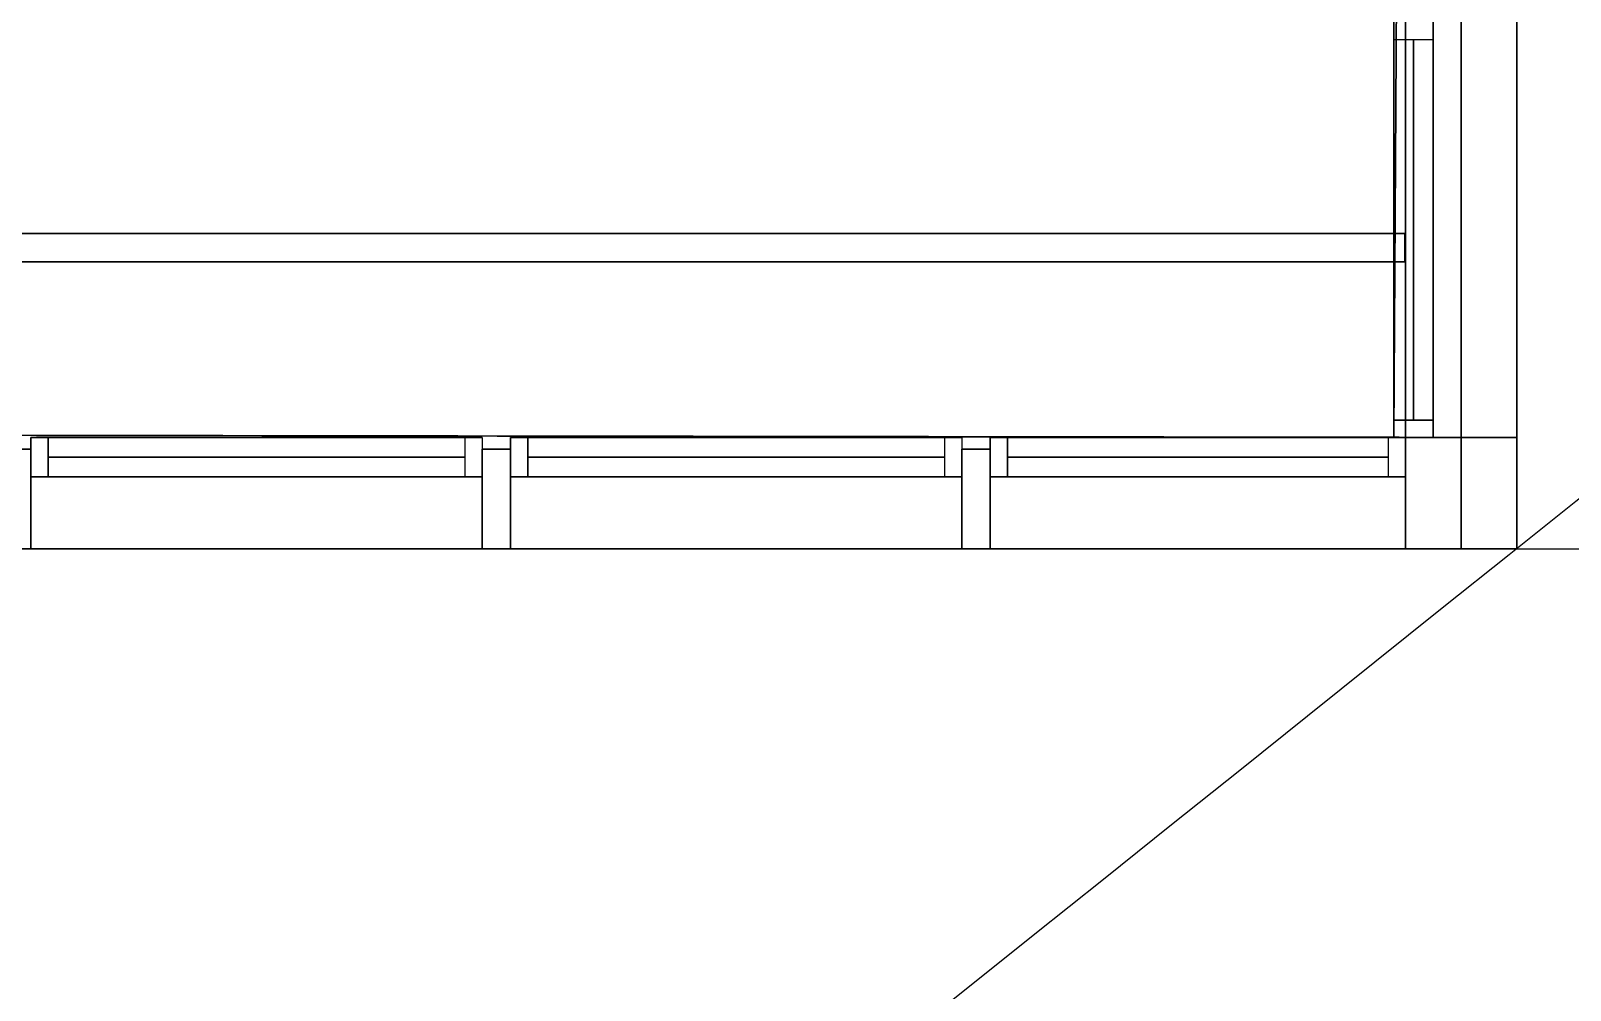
# Model space of a CAD drawing. Header units: millimetres. Extents: x 1429 to 3422, y 966 to 3043.
# Drawn here: x 2531.5 to 2884.5, y 1813.4 to 2033.4 of the extents above; entities that cross this region are included whole.
import ezdxf

# ---------------------------------------------------------------- set-up
doc = ezdxf.new("R2010")
doc.units = ezdxf.units.MM
doc.header["$MEASUREMENT"] = 0
for name, color, linetype in [('3D_BASE HORMIGON', 7, 'Continuous'), ('3D_CARPINTER_A', 7, 'Continuous'), ('3D_CUBIERTA', 7, 'Continuous'), ('3D_MURO', 1, 'Continuous'), ('3D_PILARES', 2, 'Continuous'), ('3D_PISO', 7, 'Continuous'), ('3D_VIDRIO', 131, 'Continuous'), ('3D_VIGAS', 5, 'Continuous')]:
    doc.layers.add(name, color=color, linetype=linetype)

msp = doc.modelspace()

# ---------------------------------------------------------------- linework, layer by layer
at = {"layer": '3D_BASE HORMIGON'}
for p, q in [((2597.29, 1914.63, 180), (2597.29, 1914.63)), ((2846.79, 1914.63, 180), (2846.79, 1914.63, 210)), ((2846.79, 1914.63, 180), (2872.29, 1914.63, 180)), ((2872.29, 1914.63, 210), (2846.79, 1914.63, 210)), ((2846.79, 1914.63, 195), (2872.29, 1914.63, 195)), ((2859.54, 1914.63, 210), (2859.54, 1914.63, 180)), ((2872.29, 1914.63, 180), (2872.29, 1914.63)), ((2872.29, 1914.63, 180), (2872.29, 1914.63, 210))]:
    msp.add_line(p, q, dxfattribs=at)
for points in [[(2872.29, 2602.63), (2872.29, 1914.63), (2322.29, 1914.63), (2322.29, 2161.13), (2296.79, 2161.13), (2296.79, 2162.63), (1984.29, 2162.63), (1984.29, 2382.63), (2184.29, 2382.63), (2184.29, 2602.63), (2872.29, 2602.63)], [(2872.29, 2602.63), (2872.29, 1914.63)], [(2872.29, 1914.63), (2872.29, 2602.63)], [(2872.29, 2602.63), (2872.29, 1914.63)], [(2846.79, 2577.13), (2846.79, 1914.63)], [(2872.29, 2577.13), (2872.29, 1914.63)], [(2872.29, 1914.63), (2322.29, 1914.63)], [(2322.29, 1914.63), (2872.29, 1914.63)], [(2872.29, 1914.63), (2322.29, 1914.63)]]:
    msp.add_lwpolyline(points, dxfattribs=at)
for points in [[(2846.79, 2577.13, 180), (2846.79, 2245.88, 180), (2846.79, 1914.63, 180)], [(2846.79, 1914.63, 210), (2846.79, 2245.88, 210), (2846.79, 2577.13, 210)], [(2859.54, 2577.13, 210), (2859.54, 2245.88, 210), (2859.54, 1914.63, 210)], [(2859.54, 1914.63, 180), (2859.54, 2245.88, 180), (2859.54, 2577.13, 180)], [(2872.29, 1914.63, 210), (2872.29, 2245.88, 210), (2872.29, 2577.13, 210)], [(2872.29, 2577.13, 180), (2872.29, 2245.88, 180), (2872.29, 1914.63, 180)]]:
    msp.add_open_spline(points, degree=2, dxfattribs=at)
at = {"layer": '3D_CARPINTER_A'}
for p, q in [((2531.54, 1931.13, 450), (2531.54, 1940.13, 450)), ((2531.54, 1940.13, 210), (2531.54, 1931.13, 210)), ((2535.54, 1931.13, 446), (2535.54, 1940.13, 446)), ((2535.54, 1940.13, 214), (2535.54, 1931.13, 214)), ((2631.04, 1940.13, 214), (2631.04, 1931.13, 214)), ((2631.04, 1940.13, 446), (2631.04, 1931.13, 446)), ((2635.04, 1940.13, 450), (2635.04, 1931.13, 450)), ((2635.04, 1940.13, 210), (2635.04, 1931.13, 210)), ((2641.54, 1931.13, 450), (2641.54, 1940.13, 450)), ((2641.54, 1940.13, 210), (2641.54, 1931.13, 210)), ((2645.54, 1931.13, 446), (2645.54, 1940.13, 446)), ((2645.54, 1940.13, 214), (2645.54, 1931.13, 214)), ((2741.04, 1940.13, 214), (2741.04, 1931.13, 214)), ((2741.04, 1940.13, 446), (2741.04, 1931.13, 446)), ((2745.04, 1940.13, 450), (2745.04, 1931.13, 450)), ((2745.04, 1940.13, 210), (2745.04, 1931.13, 210))]:
    msp.add_line(p, q, dxfattribs=at)
msp.add_polyline3d([(1457.29, 1914.63, 432.63), (1457.29, 1722.63, 432.63), (1657.29, 1722.63, 465.35), (1657.29, 1716.63, 465.35), (1689.23, 1716.63, 470.58), (1689.79, 1500.13, 470.67), (2294.09, 1500.13, 569.56), (2296.79, 1940.96, 570), (2844.09, 1940.13, 659.69), (2846.79, 2380.96, 660), (3394.09, 2380.13, 749.62), (3394.15, 3014.73, 749.57), (2759.79, 3017.13, 645.76), (2759.79, 2794.63, 645.76), (2562.29, 2794.63, 613.45), (2562.29, 2577.13, 613.45), (2209.79, 2577.13, 555.76), (2209.79, 2356.13, 555.76), (2010.79, 2356.13, 523.2), (2010.79, 2136.13, 523.2), (1657.29, 2136.13, 465.35), (1657.29, 1914.63, 465.35), (1457.29, 1914.63, 432.63)], dxfattribs=at)
for points, degree in [([(3422.29, 2354.63, 220), (3055.62, 2061.29, 160), (2053.57, 1259.65, -3.97), (1686.9, 966.32, -63.97)], 3), ([(2844.09, 2031.41, 543.9), (2847.09, 2031.41, 543.9), (2850.09, 2031.41, 543.9), (2853.09, 2031.41, 543.9)], 3), ([(2844.09, 2031.41, 657.13), (2847.09, 2031.41, 657.13), (2850.09, 2031.41, 657.13), (2853.09, 2031.41, 657.13)], 3), ([(2844.09, 2031.4, 543.9), (2844.09, 2031.4, 617.47), (2844.09, 2031.4, 583.57), (2844.09, 2031.4, 657.13)], 3), ([(2853.09, 2031.41, 657.13), (2853.09, 2031.41, 583.57), (2853.09, 2031.41, 617.47), (2853.09, 2031.41, 543.9)], 3), ([(2844.09, 1944.1, 657.13), (2844.09, 1944.1, 583.57), (2844.09, 1944.1, 617.47), (2844.09, 1944.1, 543.9)], 3), ([(2853.09, 1944.09, 657.13), (2850.09, 1944.09, 657.13), (2847.09, 1944.09, 657.13), (2844.09, 1944.09, 657.13)], 3), ([(2844.09, 1944.09, 543.9), (2847.09, 1944.09, 543.9), (2850.09, 1944.09, 543.9), (2853.09, 1944.09, 543.9)], 3), ([(2853.09, 1944.09, 543.9), (2853.09, 1944.09, 617.47), (2853.09, 1944.09, 583.57), (2853.09, 1944.09, 657.13)], 3), ([(2531.54, 1940.13, 450), (2583.29, 1940.13, 450), (2635.04, 1940.13, 450)], 2), ([(2635.04, 1940.13, 210), (2583.29, 1940.13, 210), (2531.54, 1940.13, 210)], 2), ([(2531.54, 1940.13, 210), (2531.54, 1940.13, 330), (2531.54, 1940.13, 450)], 2), ([(2535.54, 1940.13, 446), (2535.54, 1940.13, 330), (2535.54, 1940.13, 214)], 2), ([(2535.54, 1940.13, 214), (2583.29, 1940.13, 214), (2631.04, 1940.13, 214)], 2), ([(2631.04, 1940.13, 446), (2583.29, 1940.13, 446), (2535.54, 1940.13, 446)], 2), ([(2631.04, 1940.13, 214), (2631.04, 1940.13, 330), (2631.04, 1940.13, 446)], 2), ([(2635.04, 1940.13, 450), (2635.04, 1940.13, 330), (2635.04, 1940.13, 210)], 2), ([(2641.54, 1940.13, 450), (2693.29, 1940.13, 450), (2745.04, 1940.13, 450)], 2), ([(2745.04, 1940.13, 210), (2693.29, 1940.13, 210), (2641.54, 1940.13, 210)], 2), ([(2641.54, 1940.13, 210), (2641.54, 1940.13, 330), (2641.54, 1940.13, 450)], 2), ([(2645.54, 1940.13, 446), (2645.54, 1940.13, 330), (2645.54, 1940.13, 214)], 2), ([(2645.54, 1940.13, 214), (2693.29, 1940.13, 214), (2741.04, 1940.13, 214)], 2), ([(2741.04, 1940.13, 446), (2693.29, 1940.13, 446), (2645.54, 1940.13, 446)], 2), ([(2741.04, 1940.13, 214), (2741.04, 1940.13, 330), (2741.04, 1940.13, 446)], 2), ([(2745.04, 1940.13, 450), (2745.04, 1940.13, 330), (2745.04, 1940.13, 210)], 2), ([(2751.54, 1931.13, 450), (2751.54, 1934.13, 450), (2751.54, 1937.13, 450), (2751.54, 1940.13, 450)], 3), ([(2751.54, 1940.13, 450), (2786.04, 1940.13, 450), (2812.29, 1940.13, 450), (2846.79, 1940.13, 450)], 3), ([(2846.79, 1940.13, 210), (2812.29, 1940.13, 210), (2786.04, 1940.13, 210), (2751.54, 1940.13, 210)], 3), ([(2751.54, 1940.13, 210), (2751.54, 1937.13, 210), (2751.54, 1934.13, 210), (2751.54, 1931.13, 210)], 3), ([(2751.54, 1940.13, 210), (2751.54, 1940.13, 290), (2751.54, 1940.13, 370), (2751.54, 1940.13, 450)], 3), ([(2755.5, 1931.13, 446), (2755.5, 1934.13, 446), (2755.5, 1937.13, 446), (2755.5, 1940.13, 446)], 3), ([(2755.5, 1940.13, 446), (2755.5, 1940.13, 368.67), (2755.5, 1940.13, 291.33), (2755.5, 1940.13, 214)], 3), ([(2755.5, 1940.13, 214), (2755.5, 1937.13, 214), (2755.5, 1934.13, 214), (2755.5, 1931.13, 214)], 3), ([(2755.5, 1940.13, 214), (2786.77, 1940.13, 214), (2811.55, 1940.13, 214), (2842.82, 1940.13, 214)], 3), ([(2842.82, 1940.13, 446), (2811.55, 1940.13, 446), (2786.77, 1940.13, 446), (2755.5, 1940.13, 446)], 3), ([(2842.82, 1940.13, 214), (2842.82, 1937.13, 214), (2842.82, 1934.13, 214), (2842.82, 1931.13, 214)], 3), ([(2842.82, 1940.13, 214), (2842.82, 1940.13, 291.33), (2842.82, 1940.13, 368.67), (2842.82, 1940.13, 446)], 3), ([(2842.82, 1940.13, 446), (2842.82, 1937.13, 446), (2842.82, 1934.13, 446), (2842.82, 1931.13, 446)], 3), ([(2853.09, 1940.13, 661.03), (2850.09, 1940.13, 661.03), (2847.09, 1940.13, 661.03), (2844.09, 1940.13, 661.03)], 3), ([(2844.09, 1940.13, 540), (2847.09, 1940.13, 540), (2850.09, 1940.13, 540), (2853.09, 1940.13, 540)], 3), ([(2844.09, 1940.13, 540), (2844.09, 1940.13, 620), (2844.09, 1940.13, 581.03), (2844.09, 1940.13, 661.03)], 3), ([(2846.79, 1940.13, 450), (2846.79, 1937.13, 450), (2846.79, 1934.13, 450), (2846.79, 1931.13, 450)], 3), ([(2846.79, 1940.13, 450), (2846.79, 1940.13, 370), (2846.79, 1940.13, 290), (2846.79, 1940.13, 210)], 3), ([(2846.79, 1940.13, 210), (2846.79, 1937.13, 210), (2846.79, 1934.13, 210), (2846.79, 1931.13, 210)], 3), ([(2853.09, 1940.13, 540), (2853.09, 1940.13, 620), (2853.09, 1940.13, 581.03), (2853.09, 1940.13, 661.03)], 3), ([(2531.54, 1931.13, 450), (2583.29, 1931.13, 450), (2635.04, 1931.13, 450)], 2), ([(2531.54, 1931.13, 210), (2531.54, 1931.13, 330), (2531.54, 1931.13, 450)], 2), ([(2635.04, 1931.13, 210), (2583.29, 1931.13, 210), (2531.54, 1931.13, 210)], 2), ([(2535.54, 1931.13, 446), (2583.29, 1931.13, 446), (2631.04, 1931.13, 446)], 2), ([(2535.54, 1931.13, 214), (2535.54, 1931.13, 330), (2535.54, 1931.13, 446)], 2), ([(2631.04, 1931.13, 214), (2583.29, 1931.13, 214), (2535.54, 1931.13, 214)], 2), ([(2631.04, 1931.13, 446), (2631.04, 1931.13, 330), (2631.04, 1931.13, 214)], 2), ([(2635.04, 1931.13, 450), (2635.04, 1931.13, 330), (2635.04, 1931.13, 210)], 2), ([(2641.54, 1931.13, 450), (2693.29, 1931.13, 450), (2745.04, 1931.13, 450)], 2), ([(2641.54, 1931.13, 210), (2641.54, 1931.13, 330), (2641.54, 1931.13, 450)], 2), ([(2745.04, 1931.13, 210), (2693.29, 1931.13, 210), (2641.54, 1931.13, 210)], 2), ([(2645.54, 1931.13, 446), (2693.29, 1931.13, 446), (2741.04, 1931.13, 446)], 2), ([(2645.54, 1931.13, 214), (2645.54, 1931.13, 330), (2645.54, 1931.13, 446)], 2), ([(2741.04, 1931.13, 214), (2693.29, 1931.13, 214), (2645.54, 1931.13, 214)], 2), ([(2741.04, 1931.13, 446), (2741.04, 1931.13, 330), (2741.04, 1931.13, 214)], 2), ([(2745.04, 1931.13, 450), (2745.04, 1931.13, 330), (2745.04, 1931.13, 210)], 2), ([(2751.54, 1931.13, 450), (2786.04, 1931.13, 450), (2812.29, 1931.13, 450), (2846.79, 1931.13, 450)], 3), ([(2751.54, 1931.13, 210), (2751.54, 1931.13, 290), (2751.54, 1931.13, 370), (2751.54, 1931.13, 450)], 3), ([(2846.79, 1931.13, 210), (2812.29, 1931.13, 210), (2786.04, 1931.13, 210), (2751.54, 1931.13, 210)], 3), ([(2755.5, 1931.13, 446), (2786.77, 1931.13, 446), (2811.55, 1931.13, 446), (2842.82, 1931.13, 446)], 3), ([(2755.5, 1931.13, 214), (2755.5, 1931.13, 291.33), (2755.5, 1931.13, 368.67), (2755.5, 1931.13, 446)], 3), ([(2842.82, 1931.13, 214), (2811.55, 1931.13, 214), (2786.77, 1931.13, 214), (2755.5, 1931.13, 214)], 3), ([(2842.82, 1931.13, 446), (2842.82, 1931.13, 368.67), (2842.82, 1931.13, 291.33), (2842.82, 1931.13, 214)], 3), ([(2846.79, 1931.13, 450), (2846.79, 1931.13, 370), (2846.79, 1931.13, 290), (2846.79, 1931.13, 210)], 3)]:
    msp.add_open_spline(points, degree=degree, dxfattribs=at)
for points, knots in [([(2844.09, 1940.13, 661.03), (2844.09, 1948.76, 661.03), (2844.09, 1961, 661.03), (2844.09, 1976.42, 661.03), (2844.09, 1987.75, 661.03), (2844.09, 1999.08, 661.03), (2844.09, 2014.5, 661.03), (2844.09, 2026.74, 661.03), (2844.09, 2035.38, 661.03)], [0, 0, 0, 0, 25.875, 38.8125, 51.75, 64.6875, 77.625, 103.5, 103.5, 103.5, 103.5]), ([(2844.09, 2035.38, 540), (2844.09, 2026.74, 540), (2844.09, 2014.5, 540), (2844.09, 1999.08, 540), (2844.09, 1987.75, 540), (2844.09, 1976.42, 540), (2844.09, 1961, 540), (2844.09, 1948.76, 540), (2844.09, 1940.13, 540)], [343.5, 343.5, 343.5, 343.5, 369.375, 382.3125, 395.25, 408.1875, 421.125, 447, 447, 447, 447]), ([(2853.09, 1940.13, 661.03), (2853.09, 1948.76, 661.03), (2853.09, 1961, 661.03), (2853.09, 1976.42, 661.03), (2853.09, 1987.75, 661.03), (2853.09, 1999.08, 661.03), (2853.09, 2014.5, 661.03), (2853.09, 2026.74, 661.03), (2853.09, 2035.38, 661.03)], [0, 0, 0, 0, 25.875, 38.8125, 51.75, 64.6875, 77.625, 103.5, 103.5, 103.5, 103.5]), ([(2853.09, 2035.38, 540), (2853.09, 2026.74, 540), (2853.09, 2014.5, 540), (2853.09, 1999.08, 540), (2853.09, 1987.75, 540), (2853.09, 1976.42, 540), (2853.09, 1961, 540), (2853.09, 1948.76, 540), (2853.09, 1940.13, 540)], [343.5, 343.5, 343.5, 343.5, 369.375, 382.3125, 395.25, 408.1875, 421.125, 447, 447, 447, 447]), ([(2844.09, 1944.1, 543.9), (2844.09, 1951.28, 543.9), (2844.09, 1962.2, 543.9), (2844.09, 1976.42, 543.9), (2844.09, 1987.75, 543.9), (2844.09, 1999.08, 543.9), (2844.09, 2013.31, 543.9), (2844.09, 2024.22, 543.9), (2844.09, 2031.4, 543.9)], [-423, -423, -423, -423, -401.125, -388.1875, -375.25, -362.3125, -349.375, -327.5, -327.5, -327.5, -327.5]), ([(2844.09, 2031.4, 657.13), (2844.09, 2024.22, 657.13), (2844.09, 2013.31, 657.13), (2844.09, 1999.08, 657.13), (2844.09, 1987.75, 657.13), (2844.09, 1976.42, 657.13), (2844.09, 1962.2, 657.13), (2844.09, 1951.28, 657.13), (2844.09, 1944.1, 657.13)], [-95.5, -95.5, -95.5, -95.5, -73.625, -60.6875, -47.75, -34.8125, -21.875, 0, 0, 0, 0]), ([(2853.09, 1944.09, 657.13), (2853.09, 1951.94, 657.13), (2853.09, 1963.11, 657.13), (2853.09, 1977.29, 657.13), (2853.09, 1987.75, 657.13), (2853.09, 1998.21, 657.13), (2853.09, 2012.39, 657.13), (2853.09, 2023.56, 657.13), (2853.09, 2031.41, 657.13)], [0, 0, 0, 0, 23.875, 35.8125, 47.75, 59.6875, 71.625, 95.5, 95.5, 95.5, 95.5]), ([(2853.09, 2031.41, 543.9), (2853.09, 2023.56, 543.9), (2853.09, 2012.39, 543.9), (2853.09, 1998.21, 543.9), (2853.09, 1987.75, 543.9), (2853.09, 1977.29, 543.9), (2853.09, 1963.11, 543.9), (2853.09, 1951.94, 543.9), (2853.09, 1944.09, 543.9)], [327.5, 327.5, 327.5, 327.5, 351.375, 363.3125, 375.25, 387.1875, 399.125, 423, 423, 423, 423])]:
    msp.add_open_spline(points, degree=3, knots=knots, dxfattribs=at)
at = {"layer": '3D_CUBIERTA'}
for p, q in [((2844.09, 1940.13, 659.69), (2844.09, 1940.13, 662.69)), ((2872.29, 1914.63, 667.17), (2872.29, 1914.63, 672.17))]:
    msp.add_line(p, q, dxfattribs=at)
at = {"layer": '3D_CUBIERTA', "extrusion": (-4.29966e-06, -0.000702019, 1)}
for points in [[(2844.09, 1940.59), (2846.79, 2381.43)], [(2846.79, 2381.43), (2844.09, 1940.59)]]:
    msp.add_lwpolyline(points, dxfattribs=at)
at = {"layer": '3D_CUBIERTA', "extrusion": (0.00149, 0.999999, 0.000244172)}
for points in [[(-2293.89, 569.53), (-2841.19, 659.22)], [(-2841.19, 662.22), (-2293.89, 572.53)]]:
    msp.add_lwpolyline(points, dxfattribs=at)
at = {"layer": '3D_CUBIERTA'}
for points in [[(2872.29, 1914.63, 667.17), (2872.29, 2134.63, 667.17), (2872.29, 2354.63, 667.17)], [(2872.29, 2354.63, 672.17), (2872.29, 2134.63, 672.17), (2872.29, 1914.63, 672.17)], [(2322.29, 1914.63, 577.17), (2597.29, 1914.63, 622.17), (2872.29, 1914.63, 667.17)], [(2872.29, 1914.63, 672.17), (2597.29, 1914.63, 627.17), (2322.29, 1914.63, 582.17)]]:
    msp.add_open_spline(points, degree=2, dxfattribs=at)
at = {"layer": '3D_MURO'}
for p, q in [((2872.29, 1940.13, 450), (2846.79, 1940.13, 450)), ((2872.29, 1940.13, 540), (2846.79, 1940.13, 540)), ((2872.29, 1940.13, 450), (2872.29, 1940.13, 664.17)), ((2872.29, 1914.63, 450), (2846.79, 1914.63, 450)), ((2872.29, 1914.63, 450), (2872.29, 1914.63, 664.17))]:
    msp.add_line(p, q, dxfattribs=at)
at = {"layer": '3D_MURO', "extrusion": (-0.161489, 0, 0.986875)}
msp.add_lwpolyline([(-1942.63, 1479.65), (-1694.63, 1479.65), (-1694.63, 1710.68), (-1474.63, 1710.68), (-1474.63, 2384.53), (-1914.63, 2384.53), (-1914.63, 2941.84), (-2354.63, 2941.84), (-2354.63, 3499.16), (-3042.63, 3499.16), (-3042.63, 2802.01), (-2822.63, 2802.01), (-2822.63, 2599.35), (-2602.63, 2599.35), (-2602.63, 2244.69), (-2382.63, 2244.69), (-2382.63, 2042.03), (-2162.63, 2042.03), (-2162.63, 1682.31), (-1942.63, 1682.31), (-1942.63, 1479.65)], dxfattribs=at)
at = {"layer": '3D_MURO'}
for points, degree in [([(2846.79, 1914.63, 210), (2846.79, 2135.13, 210), (2846.79, 2355.63, 210), (2846.79, 2576.13, 210)], 3), ([(2872.29, 1914.63, 210), (2872.29, 2135.13, 210), (2872.29, 2355.63, 210), (2872.29, 2576.13, 210)], 3), ([(2846.79, 2380.96, 540), (2846.79, 2160.54, 540), (2846.79, 1940.13, 540)], 2), ([(2872.29, 1940.13, 540), (2872.29, 2160.54, 540), (2872.29, 2380.96, 540)], 2), ([(2872.29, 1940.13, 664.17), (2680.45, 1940.4, 632.78), (2488.62, 1940.68, 601.39), (2296.79, 1940.96, 570)], 3), ([(2296.79, 1940.96, 450), (2584.54, 1940.54, 450), (2872.29, 1940.13, 450)], 2), ([(2846.79, 1940.13, 450), (2846.79, 1927.38, 450), (2846.79, 1914.63, 450)], 2), ([(2846.79, 1940.13, 540), (2846.79, 1940.13, 495), (2846.79, 1940.13, 450)], 2), ([(2872.29, 1914.63, 664.17), (2872.29, 1923.13, 664.17), (2872.29, 1931.63, 664.17), (2872.29, 1940.13, 664.17)], 3), ([(2872.29, 1940.13, 450), (2872.29, 1927.38, 450), (2872.29, 1914.63, 450)], 2), ([(2872.29, 1940.13, 450), (2872.29, 1940.13, 495), (2872.29, 1940.13, 540)], 2), ([(2872.29, 1914.63, 450), (2872.29, 1927.38, 450), (2872.29, 1940.13, 450)], 2), ([(2296.79, 1914.63, 570), (2488.62, 1914.63, 601.39), (2680.45, 1914.63, 632.78), (2872.29, 1914.63, 664.17)], 3), ([(2872.29, 1914.63, 450), (2584.54, 1914.63, 450), (2296.79, 1914.63, 450)], 2), ([(2846.79, 1914.63, 450), (2846.79, 1914.63, 330), (2846.79, 1914.63, 210)], 2), ([(2872.29, 1914.63, 210), (2863.79, 1914.63, 210), (2855.29, 1914.63, 210), (2846.79, 1914.63, 210)], 3), ([(2872.29, 1914.63, 210), (2872.29, 1914.63, 330), (2872.29, 1914.63, 450)], 2)]:
    msp.add_open_spline(points, degree=degree, dxfattribs=at)
at = {"layer": '3D_PILARES'}
for p, q in [((2531.54, 1937.43, 210), (2531.54, 1937.43, 450)), ((2635.04, 1937.43, 210), (2635.04, 1937.43, 450)), ((2641.54, 1937.43, 210), (2641.54, 1937.43, 450)), ((2745.04, 1937.43, 210), (2745.04, 1937.43, 450)), ((2751.54, 1937.43, 210), (2751.54, 1937.43, 450)), ((2531.54, 1914.63, 210), (2531.54, 1914.63, 450)), ((2635.04, 1914.63, 210), (2635.04, 1914.63, 450)), ((2641.54, 1914.63, 210), (2641.54, 1914.63, 450)), ((2745.04, 1914.63, 210), (2745.04, 1914.63, 450)), ((2751.54, 1914.63, 210), (2751.54, 1914.63, 450))]:
    msp.add_line(p, q, dxfattribs=at)
for points in [[(2525.04, 1937.43), (2531.54, 1937.43)], [(2531.54, 1937.43), (2525.04, 1937.43)], [(2531.54, 1937.43), (2531.54, 1914.63)], [(2531.54, 1914.63), (2531.54, 1937.43)], [(2635.04, 1914.63), (2635.04, 1937.43)], [(2635.04, 1937.43), (2641.54, 1937.43)], [(2635.04, 1937.43), (2635.04, 1914.63)], [(2641.54, 1937.43), (2635.04, 1937.43)], [(2641.54, 1937.43), (2641.54, 1914.63)], [(2641.54, 1914.63), (2641.54, 1937.43)], [(2745.04, 1914.63), (2745.04, 1937.43)], [(2745.04, 1937.43), (2751.54, 1937.43)], [(2745.04, 1937.43), (2745.04, 1914.63)], [(2751.54, 1937.43), (2745.04, 1937.43)], [(2751.54, 1937.43), (2751.54, 1914.63)], [(2751.54, 1914.63), (2751.54, 1937.43)], [(2525.04, 1914.63), (2531.54, 1914.63)], [(2531.54, 1914.63), (2525.04, 1914.63)], [(2635.04, 1914.63), (2641.54, 1914.63)], [(2641.54, 1914.63), (2635.04, 1914.63)], [(2745.04, 1914.63), (2751.54, 1914.63)], [(2751.54, 1914.63), (2745.04, 1914.63)]]:
    msp.add_lwpolyline(points, dxfattribs=at)
at = {"layer": '3D_PISO'}
msp.add_line((2846.79, 1914.63, 180), (2846.79, 1914.63, 210), dxfattribs=at)
msp.add_lwpolyline([(2209.79, 2577.13), (2846.79, 2577.13), (2846.79, 1914.63), (2322.29, 1914.63), (2322.29, 1940.13), (2296.79, 1940.13), (2296.79, 2136.13), (2209.79, 2136.13), (2209.79, 2161.13), (2010.79, 2161.13), (2010.79, 2356.13), (2209.79, 2356.13), (2209.79, 2577.13)], dxfattribs=at)
for points in [[(2846.79, 2577.13, 180), (2846.79, 2245.88, 180), (2846.79, 1914.63, 180)], [(2846.79, 1914.63, 210), (2846.79, 2245.88, 210), (2846.79, 2577.13, 210)], [(2846.79, 1914.63, 180), (2584.54, 1914.63, 180), (2322.29, 1914.63, 180)], [(2322.29, 1914.63, 210), (2584.54, 1914.63, 210), (2846.79, 1914.63, 210)]]:
    msp.add_open_spline(points, degree=2, dxfattribs=at)
at = {"layer": '3D_VIDRIO', "extrusion": (-1, -1.32738e-09, 1.26948e-14)}
msp.add_open_spline([(2848.59, 2031.4, 543.9), (2848.59, 2031.4, 617.47), (2848.59, 2031.41, 583.57), (2848.59, 2031.41, 657.13)], degree=3, dxfattribs=at)
at = {"layer": '3D_VIDRIO'}
for points, degree in [([(2848.59, 2031.41, 657.13), (2848.59, 2024.11, 657.13), (2848.59, 2009.47, 657.13), (2848.59, 1987.75, 657.13), (2848.59, 1966.03, 657.13), (2848.59, 1951.39, 657.13), (2848.59, 1944.1, 657.13)], 3), ([(2848.59, 1944.1, 543.9), (2848.59, 1951.39, 543.9), (2848.59, 1966.03, 543.9), (2848.59, 1987.75, 543.9), (2848.59, 2009.47, 543.9), (2848.59, 2024.11, 543.9), (2848.59, 2031.4, 543.9)], 3), ([(2848.59, 1944.1, 657.13), (2848.59, 1944.1, 583.57), (2848.59, 1944.1, 617.47), (2848.59, 1944.1, 543.9)], 3), ([(2535.54, 1935.63, 446), (2583.29, 1935.63, 446), (2631.04, 1935.63, 446)], 2), ([(2631.04, 1935.63, 214), (2583.29, 1935.63, 214), (2535.54, 1935.63, 214)], 2), ([(2535.54, 1935.63, 214), (2535.54, 1935.63, 330), (2535.54, 1935.63, 446)], 2), ([(2631.04, 1935.63, 446), (2631.04, 1935.63, 330), (2631.04, 1935.63, 214)], 2), ([(2645.54, 1935.63, 446), (2693.29, 1935.63, 446), (2741.04, 1935.63, 446)], 2), ([(2741.04, 1935.63, 214), (2693.29, 1935.63, 214), (2645.54, 1935.63, 214)], 2), ([(2645.54, 1935.63, 214), (2645.54, 1935.63, 330), (2645.54, 1935.63, 446)], 2), ([(2741.04, 1935.63, 446), (2741.04, 1935.63, 330), (2741.04, 1935.63, 214)], 2), ([(2755.5, 1935.63, 446), (2755.5, 1935.63, 330), (2755.5, 1935.63, 214)], 2), ([(2755.5, 1935.63, 214), (2799.16, 1935.63, 214), (2842.82, 1935.63, 214)], 2), ([(2842.82, 1935.63, 446), (2799.16, 1935.63, 446), (2755.5, 1935.63, 446)], 2), ([(2842.82, 1935.63, 214), (2842.82, 1935.63, 330), (2842.82, 1935.63, 446)], 2)]:
    msp.add_open_spline(points, degree=degree, dxfattribs=at)
at = {"layer": '3D_VIGAS'}
for points, knots in [([(2846.79, 1986.88, 660), (2796.2, 1986.88, 651.72), (2665.72, 1986.88, 630.37), (2437.13, 1986.88, 592.97), (2252.04, 1986.88, 562.68), (2097.79, 1986.88, 537.44), (1981.22, 1986.88, 518.36), (1898.91, 1986.88, 504.89), (1836.01, 1986.88, 494.6), (1789.96, 1986.88, 487.06), (1757.76, 1986.88, 481.8), (1733.07, 1986.88, 477.76), (1714.7, 1986.88, 474.75), (1701.64, 1986.88, 472.61), (1689.33, 1986.88, 470.6), (1677.79, 1986.88, 468.71), (1668.84, 1986.88, 467.25), (1662.1, 1986.88, 466.14), (1658.87, 1986.88, 465.61), (1657.29, 1986.88, 465.35)], [1249.646178, 1249.646178, 1249.646178, 1249.646178, 1403.41445, 1480.298587, 1557.182723, 1634.066859, 1672.508927, 1710.950995, 1749.393063, 1768.614097, 1787.835131, 1807.056165, 1816.666682, 1826.277199, 1835.887716, 1845.498233, 1855.10875, 1859.914009, 1864.719267, 1864.719267, 1864.719267, 1864.719267]), ([(1657.29, 1986.88, 420.35), (1658.87, 1986.88, 420.61), (1662.03, 1986.88, 421.13), (1668.34, 1986.88, 422.16), (1676.77, 1986.88, 423.54), (1687.7, 1986.88, 425.33), (1699.43, 1986.88, 427.25), (1711.93, 1986.88, 429.3), (1729.58, 1986.88, 432.18), (1753.42, 1986.88, 436.09), (1784.67, 1986.88, 441.2), (1829.57, 1986.88, 448.55), (1891.24, 1986.88, 458.64), (1972.39, 1986.88, 471.92), (2087.84, 1986.88, 490.81), (2241.5, 1986.88, 515.95), (2427.18, 1986.88, 546.34), (2658.27, 1986.88, 584.15), (2792.56, 1986.88, 606.13), (2846.54, 1986.88, 614.96)], [621.573089, 621.573089, 621.573089, 621.573089, 626.378348, 631.183606, 640.794123, 650.40464, 660.015157, 669.625674, 679.236191, 698.457225, 717.678259, 736.899293, 775.341361, 813.783429, 852.225497, 929.109634, 1005.99377, 1082.877906, 1236.646178, 1236.646178, 1236.646178, 1236.646178]), ([(1657.29, 1980.38, 465.35), (1658.87, 1980.38, 465.61), (1662.1, 1980.38, 466.14), (1668.84, 1980.38, 467.25), (1677.79, 1980.38, 468.71), (1689.33, 1980.38, 470.6), (1701.64, 1980.38, 472.61), (1714.7, 1980.38, 474.75), (1733.07, 1980.38, 477.76), (1757.76, 1980.38, 481.8), (1789.96, 1980.38, 487.06), (1836.01, 1980.38, 494.6), (1898.91, 1980.38, 504.89), (1981.22, 1980.38, 518.36), (2097.79, 1980.38, 537.44), (2252.04, 1980.38, 562.68), (2437.13, 1980.38, 592.97), (2665.72, 1980.38, 630.37), (2796.2, 1980.38, 651.72), (2846.79, 1980.38, 660)], [1871.219267, 1871.219267, 1871.219267, 1871.219267, 1876.024526, 1880.829784, 1890.440301, 1900.050818, 1909.661335, 1919.271852, 1928.882369, 1948.103403, 1967.324437, 1986.545471, 2024.987539, 2063.429608, 2101.871676, 2178.755812, 2255.639948, 2332.524084, 2486.292356, 2486.292356, 2486.292356, 2486.292356]), ([(2846.54, 1980.38, 614.96), (2792.56, 1980.38, 606.13), (2658.27, 1980.38, 584.15), (2427.18, 1980.38, 546.34), (2241.5, 1980.38, 515.95), (2087.84, 1980.38, 490.81), (1972.39, 1980.38, 471.92), (1891.24, 1980.38, 458.64), (1829.57, 1980.38, 448.55), (1784.67, 1980.38, 441.2), (1753.42, 1980.38, 436.09), (1729.58, 1980.38, 432.18), (1711.93, 1980.38, 429.3), (1699.43, 1980.38, 427.25), (1687.7, 1980.38, 425.33), (1676.77, 1980.38, 423.54), (1668.34, 1980.38, 422.16), (1662.03, 1980.38, 421.13), (1658.87, 1980.38, 420.61), (1657.29, 1980.38, 420.35)], [0, 0, 0, 0, 153.768272, 230.652408, 307.536545, 384.420681, 422.862749, 461.304817, 499.746885, 518.967919, 538.188953, 557.409987, 567.020504, 576.631021, 586.241538, 595.852055, 605.462572, 610.267831, 615.073089, 615.073089, 615.073089, 615.073089])]:
    msp.add_open_spline(points, degree=3, knots=knots, dxfattribs=at)
for points in [[(2846.54, 1986.88, 614.96), (2846.54, 1984.71, 614.96), (2846.54, 1982.54, 614.96), (2846.54, 1980.38, 614.96)], [(2846.79, 1980.38, 660), (2846.79, 1982.54, 660), (2846.79, 1984.71, 660), (2846.79, 1986.88, 660)]]:
    msp.add_open_spline(points, degree=3, dxfattribs=at)
at = {"layer": '3D_VIGAS', "extrusion": (8.49677e-12, 1, -4.5656e-14)}
msp.add_open_spline([(2846.79, 1986.88, 660), (2846.79, 1986.88, 652.5), (2846.74, 1986.88, 637.49), (2846.62, 1986.88, 622.47), (2846.54, 1986.88, 614.96)], degree=3, dxfattribs=at)
at = {"layer": '3D_VIGAS', "extrusion": (0, 1, 0)}
msp.add_open_spline([(2846.79, 1980.38, 660), (2846.79, 1980.38, 652.5), (2846.74, 1980.38, 637.49), (2846.62, 1980.38, 622.47), (2846.54, 1980.38, 614.96)], degree=3, dxfattribs=at)

doc.saveas('drawing.dxf')
